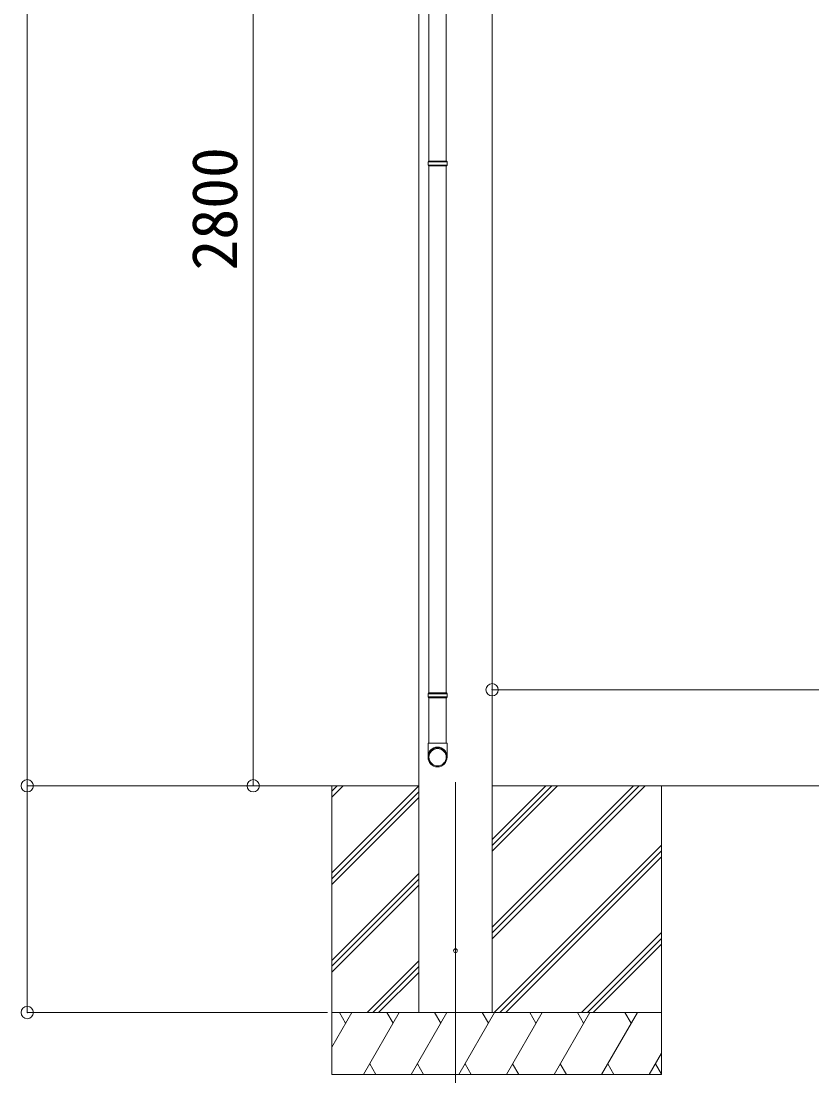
# Model space of a CAD drawing. Units: millimetres at full size. Extents: x -21204 to 8479, y -5853 to 7886.
# Drawn here: x 2378 to 4296, y -1824 to 734 of the extents above; entities that cross this region are included whole.
import ezdxf
from ezdxf.enums import TextEntityAlignment as Align

# ---------------------------------------------------------------- set-up
doc = ezdxf.new("R2010")
doc.units = ezdxf.units.MM
doc.header["$LTSCALE"] = 30
doc.header["$PDMODE"] = 32
doc.header["$PDSIZE"] = 30
for name, color, linetype, lineweight in [('0-0_0', 7, 'Continuous', 9), ('0-1_本体', 4, 'Continuous', 9), ('0-2_部品', 7, 'Continuous', 9), ('0-8_PARTS2', 2, 'Continuous', 9), ('0-A_寸法', 6, 'Continuous', 9), ('1-A', 6, 'Continuous', 9)]:
    doc.layers.add(name, color=color, linetype=linetype, lineweight=lineweight)
doc.styles.add('ＭＳ ゴシック', font='')
doc.styles.get('ＭＳ ゴシック').set_extended_font_data('MS Gothic')

msp = doc.modelspace()

# ---------------------------------------------------------------- linework, layer by layer
at = {"layer": '0-0_0'}
for p, q in [((2819.43, -1120.81), (3342.16, -1120.81)), ((3131.16, -1120.81), (3131.16, -1820.81)), ((3131.16, -1148.19), (3158.54, -1120.81)), ((3131.16, -1134.05), (3144.4, -1120.81)), ((3131.16, -1332.04), (3342.16, -1121.04)), ((3520.16, -1491.82), (3891.17, -1120.81)), ((3520.16, -1463.54), (3862.89, -1120.81)), ((3520.16, -1477.68), (3877.03, -1120.81)), ((3520.16, -1279.69), (3679.04, -1120.81)), ((3520.16, -1265.55), (3664.9, -1120.81)), ((3520.16, -1251.41), (3650.76, -1120.81)), ((3520.16, -1120.81), (6441.98, -1120.81)), ((3931.16, -1120.81), (3931.16, -1820.81)), ((3131.16, -1346.18), (3342.16, -1135.18)), ((3131.16, -1360.32), (3342.16, -1149.32)), ((3525.02, -1670.81), (3931.16, -1264.67)), ((3539.16, -1670.81), (3931.16, -1278.81)), ((3553.3, -1670.81), (3931.16, -1292.95)), ((3131.16, -1544.17), (3342.16, -1333.17)), ((3131.16, -1558.31), (3342.16, -1347.31)), ((3131.16, -1572.45), (3342.16, -1361.45)), ((3737.15, -1670.81), (3931.16, -1476.8)), ((3751.29, -1670.81), (3931.16, -1490.94)), ((3765.43, -1670.81), (3931.16, -1505.09)), ((3216.65, -1670.81), (3342.16, -1545.3)), ((3230.79, -1670.81), (3342.16, -1559.44)), ((3244.93, -1670.81), (3342.16, -1573.59)), ((3931.16, -1670.81), (3131.16, -1670.81)), ((3131.16, -1754.64), (3179.56, -1670.81)), ((3164.56, -1696.79), (3149.56, -1670.81)), ((3208.42, -1820.81), (3295.03, -1670.81)), ((3280.03, -1696.79), (3265.02, -1670.81)), ((3323.89, -1820.81), (3410.5, -1670.81)), ((3520.16, -1670.82), (3342.16, -1670.82)), ((3395.5, -1696.79), (3380.5, -1670.81)), ((3439.36, -1820.81), (3525.97, -1670.81)), ((3510.97, -1696.79), (3495.97, -1670.81)), ((3554.83, -1820.81), (3641.44, -1670.81)), ((3626.44, -1696.79), (3611.44, -1670.81)), ((3670.31, -1820.81), (3756.91, -1670.81)), ((3726.91, -1670.81), (3741.91, -1696.79)), ((3785.78, -1820.81), (3872.38, -1670.81)), ((3857.38, -1696.79), (3842.38, -1670.81)), ((3901.25, -1820.81), (3931.16, -1769)), ((3223.42, -1794.83), (3238.42, -1820.81)), ((3338.89, -1794.83), (3353.89, -1820.81)), ((3454.36, -1794.83), (3469.36, -1820.81)), ((3569.83, -1794.83), (3584.83, -1820.81)), ((3685.3, -1794.83), (3700.3, -1820.81)), ((3800.77, -1794.83), (3815.77, -1820.81)), ((3916.24, -1794.83), (3931.16, -1820.66)), ((3131.16, -1820.81), (3931.16, -1820.81))]:
    msp.add_line(p, q, dxfattribs=at)
at = {"layer": '0-1_本体'}
for p, q in [((3520.16, 1809.24), (3520.16, -1670.76)), ((3342.16, -1670.76), (3342.16, 1765.8))]:
    msp.add_line(p, q, dxfattribs=at)
at = {"layer": '0-2_部品'}
for p, q in [((3366.69, 1489.07), (3366.69, 394.88)), ((3408.69, 1489.07), (3408.69, 394.88)), ((3364.69, 392.88), (3365.69, 394.88)), ((3410.69, 392.88), (3364.69, 392.88)), ((3410.69, 384.88), (3364.69, 384.88)), ((3409.69, 394.88), (3365.69, 394.88)), ((3410.69, 392.88), (3409.69, 394.88)), ((3410.69, 384.88), (3409.69, 382.88)), ((3410.69, 392.88), (3410.69, 384.88)), ((3409.69, 382.88), (3365.69, 382.88)), ((3366.69, 382.88), (3366.69, -895.3)), ((3408.69, 382.88), (3408.69, -895.3)), ((3364.69, -897.3), (3365.69, -895.3)), ((3409.69, -895.3), (3365.69, -895.3)), ((3410.69, -897.3), (3409.69, -895.3)), ((3410.69, -897.3), (3364.69, -897.3)), ((3410.69, -905.3), (3364.69, -905.3)), ((3409.69, -907.3), (3365.69, -907.3)), ((3366.69, -907.3), (3366.69, -1017.3)), ((3408.69, -907.3), (3408.69, -1017.3)), ((3410.69, -905.3), (3409.69, -907.3)), ((3410.69, -897.3), (3410.69, -905.3)), ((3364.69, -1051.45), (3364.69, -1017.3)), ((3410.69, -1017.3), (3364.69, -1017.3)), ((3410.69, -1051.45), (3410.69, -1017.3))]:
    msp.add_line(p, q, dxfattribs=at)
for points in [[(3364.69, 392.88), (3364.69, 384.88), (3365.69, 382.88)], [(3364.69, -897.3), (3364.69, -905.3), (3365.69, -907.3)]]:
    msp.add_lwpolyline(points, dxfattribs=at)
at = {"layer": '0-2_部品', "color": 4}
msp.add_circle((3431.16, -1520.76), 4.5, dxfattribs=at)
at = {"layer": '0-2_部品'}
for centre, major_axis, ratio, start_param, end_param in [((3387.69, -1049.7), (-23, 0), 0.996195, 3.1415927, 6.2831853), ((3387.69, -1051.45), (-23, 0), 0.996195, 3.1415927, 6.2831853), ((3387.69, -1051.45), (0, -23.43), 0.981806, 4.712389, 7.8539816)]:
    msp.add_ellipse(centre, major_axis=major_axis, ratio=ratio, start_param=start_param, end_param=end_param, dxfattribs=at)
msp.add_ellipse((3387.69, -1051.45), major_axis=(21, 0), ratio=0.996195, dxfattribs=at)
at = {"layer": '0-8_PARTS2'}
msp.add_line((3431.16, -1111.61), (3431.16, -1870.82), dxfattribs=at)
at = {"layer": '0-A_寸法'}
for p, q in [((2392.58, -1120.76), (2392.58, 1782.24)), ((2940.55, -1120.76), (2940.55, 1679.24)), ((2392.58, -1120.76), (3120.7, -1120.76)), ((2392.58, -1670.76), (2392.58, -1120.76)), ((2392.58, -1670.76), (3120.7, -1670.76))]:
    msp.add_line(p, q, dxfattribs=at)
for p in [(2392.58, -1120.76), (2940.55, -1120.76), (2392.58, -1670.76)]:
    msp.add_point(p, dxfattribs=at)
at = {"layer": '1-A'}
for q in [(3520.16, -654.91), (5938.18, -887.86)]:
    msp.add_line((3520.16, -887.86), q, dxfattribs=at)
msp.add_point((3520.16, -887.86), dxfattribs=at)

# ---------------------------------------------------------------- texts
at = {"layer": '0-A_寸法', "color": 7, "style": 'ＭＳ ゴシック'}
msp.add_text('2800', height=110, rotation=90, dxfattribs=at).set_placement((2934.55, 129.24), align=Align.BOTTOM_LEFT)

doc.saveas('drawing.dxf')
